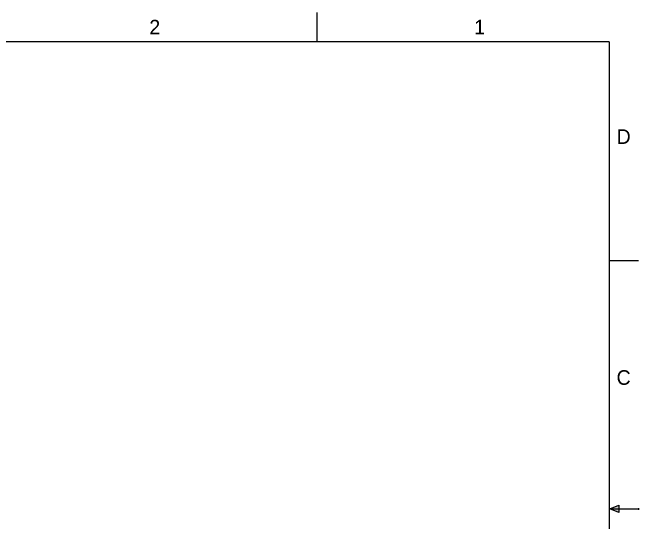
# Model space of a CAD drawing. Header units: inches. Extents: x 0 to 22, y 0 to 17.
# Drawn here: x 11.28 to 22, y 8.27 to 17 of the extents above; entities that cross this region are included whole.
import ezdxf

# ---------------------------------------------------------------- set-up
doc = ezdxf.new("R2010")
doc.units = ezdxf.units.IN
doc.header["$LTSCALE"] = 1.21
doc.header["$MEASUREMENT"] = 0
doc.layers.get('0').update_dxf_attribs({"linetype": 'CONTINUOUS'})
doc.styles.get("Standard").update_dxf_attribs({"font": 'txt', "width": 0.8})

msp = doc.modelspace()

# ---------------------------------------------------------------- hatches: boundary and pattern name
at = {"linetype": 'CONTINUOUS'}
msp.add_hatch(color=2, dxfattribs=at).paths.add_polyline_path([(21.666, 8.562), (21.666, 8.438), (21.51, 8.5)])

# ---------------------------------------------------------------- linework, layer by layer
at = {"color": 2, "linetype": 'CONTINUOUS'}
for p, q in [((16.5, 16.5), (16.5, 17)), ((22, 12.75), (21.5, 12.75)), ((21.51, 8.5), (21.666, 8.562)), ((21.51, 8.5), (22, 8.5)), ((21.666, 8.438), (21.51, 8.5)), ((21.666, 8.562), (21.666, 8.438)), ((22, 8.515), (22, 8.485))]:
    msp.add_line(p, q, dxfattribs=at)
at = {"color": 7, "linetype": 'CONTINUOUS', "const_width": 0.02}
for points in [[(21.5, 16.5), (0.5, 16.5)], [(21.5, 0.5), (21.5, 16.5)]]:
    msp.add_lwpolyline(points, dxfattribs=at)

# ---------------------------------------------------------------- texts
at = {"color": 2, "linetype": 'CONTINUOUS'}
for s, p in [('2', (13.625, 16.625)), ('1', (19.188, 16.625)), ('D', (21.625, 14.75)), ('C', (21.625, 10.625))]:
    msp.add_text(s, height=0.25, dxfattribs=at).set_placement(p)

doc.saveas('drawing.dxf')
